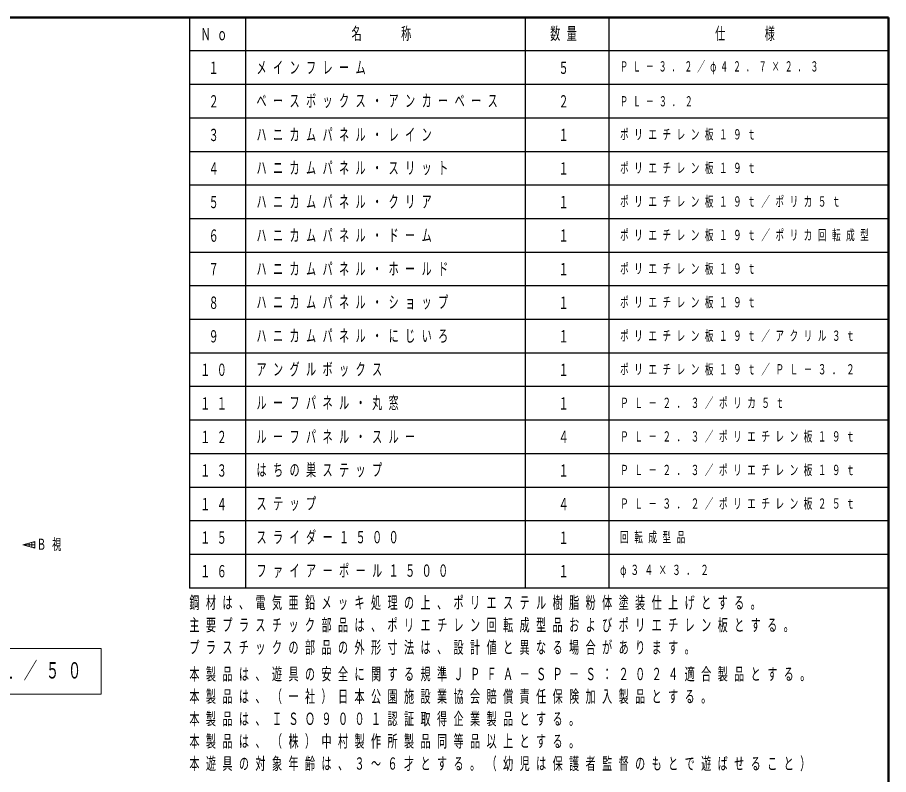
# Model space of a CAD drawing. Units: millimetres on the paper, scale 1:50. Extents: x -385 to 420, y 0 to 267.
# Drawn here: x -155.7 to 0, y 131.7 to 267 of the extents above; entities that cross this region are included whole.
import ezdxf
from ezdxf.enums import TextEntityAlignment as Align

# ---------------------------------------------------------------- set-up
doc = ezdxf.new("R2010")
doc.units = ezdxf.units.MM
for name, color, linetype, lineweight in [('1_50', 7, 'Continuous', 25), ('CLASS1', 7, 'Continuous', 25), ('LY_3', 7, 'Continuous', 13)]:
    doc.layers.add(name, color=color, linetype=linetype, lineweight=lineweight)
doc.styles.add('ＭＳ ゴシック', font='')
doc.styles.get('ＭＳ ゴシック').set_extended_font_data('MS Gothic')

msp = doc.modelspace()

# ---------------------------------------------------------------- linework, layer by layer
at = {"layer": '1_50', "lineweight": 13}
for p, q in [((-154.777, 172.721), (-152.617, 173.3)), ((-154.163, 172.556), (-154.163, 172.885)), ((-153.663, 172.422), (-153.663, 173.019)), ((-153.163, 172.288), (-153.163, 173.153)), ((-152.911, 173.221), (-152.617, 173.221)), ((-152.663, 172.154), (-152.663, 173.287)), ((-152.617, 172.142), (-152.617, 173.3)), ((-152.617, 172.142), (-154.777, 172.721)), ((-154.777, 172.721), (-152.617, 172.721)), ((-154.663, 172.69), (-154.663, 172.752)), ((-152.911, 172.221), (-152.617, 172.221)), ((-140.763, 154.19), (-183.563, 154.19)), ((-140.763, 146.057), (-140.763, 154.19)), ((-183.563, 146.057), (-140.763, 146.057))]:
    msp.add_line(p, q, dxfattribs=at)
at = {"layer": 'CLASS1'}
for p, q in [((-125, 267), (-125, 165)), ((-115, 267), (-115, 165)), ((-65, 267), (-65, 165)), ((-50, 267), (-50, 165)), ((0, 261), (-125, 261)), ((0, 255), (-125, 255)), ((0, 249), (-125, 249)), ((0, 243), (-125, 243)), ((0, 237), (-125, 237)), ((0, 231), (-125, 231)), ((0, 225), (-125, 225)), ((0, 219), (-125, 219)), ((0, 213), (-125, 213)), ((0, 207), (-125, 207)), ((0, 201), (-125, 201)), ((0, 195), (-125, 195)), ((0, 189), (-125, 189)), ((0, 183), (-125, 183)), ((0, 177), (-125, 177)), ((0, 171), (-125, 171)), ((0, 165), (-125, 165))]:
    msp.add_line(p, q, dxfattribs=at)
at = {"layer": 'LY_3', "lineweight": 50}
for p, q in [((0, 267), (-385, 267)), ((0, 0), (0, 267))]:
    msp.add_line(p, q, dxfattribs=at)

# ---------------------------------------------------------------- texts
at = {"layer": '1_50', "style": 'ＭＳ ゴシック'}
for s, insert, char_height, attachment_point in [('\\T1.64;\\W0.6;Ｂ視', (-149.557, 172.721), 1.979, 5), ('\\T1.64;\\W0.6;平面図\u3000Ｓ＝１／５０', (-182.163, 150.123), 2.933, 4)]:
    msp.add_mtext(s, dxfattribs=dict(at, insert=insert, char_height=char_height, attachment_point=attachment_point))
at = {"layer": 'CLASS1', "style": 'ＭＳ ゴシック', "width": 0.6}
for s, p in [('１', (-121.559, 258)), ('５', (-59, 258)), ('２', (-121.559, 252)), ('２', (-59, 252)), ('３', (-121.559, 246)), ('１', (-59, 246)), ('４', (-121.559, 240)), ('１', (-59, 240)), ('５', (-121.559, 234)), ('１', (-59, 234)), ('６', (-121.559, 228)), ('１', (-59, 228)), ('７', (-121.559, 222)), ('１', (-59, 222)), ('８', (-121.559, 216)), ('１', (-59, 216)), ('９', (-121.559, 210)), ('１', (-59, 210)), ('１', (-59, 204)), ('１', (-59, 198)), ('４', (-59, 192)), ('１', (-59, 186)), ('４', (-59, 180)), ('１', (-59, 174)), ('１', (-59, 168))]:
    msp.add_text(s, height=2.199, dxfattribs=at).set_placement(p, align=Align.MIDDLE_LEFT)
at = {"layer": 'CLASS1', "style": 'ＭＳ ゴシック'}
for s, insert, char_height, attachment_point in [('\\T1.64;\\W0.6;Ｎｏ', (-123, 264), 2.199, 4), ('\\T1.64;\\W0.6;名\u3000\u3000称', (-96, 264), 2.199, 4), ('\\T1.64;\\W0.6;数量', (-60.5, 264), 2.199, 4), ('\\T1.64;\\W0.6;仕\u3000\u3000様', (-31, 264), 2.199, 4), ('\\T1.64;\\W0.6;メインフレーム', (-113, 258), 2.199, 4), ('\\T1.63;\\W0.55;ＰＬ－３．２／φ４２．７×２．３', (-48, 258), 1.833, 4), ('\\T1.64;\\W0.6;ベースボックス・アンカーベース', (-113, 252), 2.199, 4), ('\\T1.64;\\W0.55;ＰＬ－３．２', (-48, 252), 1.833, 4), ('\\T1.64;\\W0.6;ハニカムパネル・レイン', (-113, 246), 2.199, 4), ('\\T1.64;\\W0.6;ポリエチレン板１９ｔ', (-48, 246), 1.833, 4), ('\\T1.64;\\W0.6;ハニカムパネル・スリット', (-113, 240), 2.199, 4), ('\\T1.64;\\W0.6;ポリエチレン板１９ｔ', (-48, 240), 1.833, 4), ('\\T1.64;\\W0.6;ハニカムパネル・クリア', (-113, 234), 2.199, 4), ('\\T1.64;\\W0.6;ポリエチレン板１９ｔ／ポリカ５ｔ', (-48, 234), 1.833, 4), ('\\T1.64;\\W0.6;ハニカムパネル・ドーム', (-113, 228), 2.199, 4), ('\\T1.64;\\W0.6;ポリエチレン板１９ｔ／ポリカ回転成型', (-48, 228), 1.833, 4), ('\\T1.64;\\W0.6;ハニカムパネル・ホールド', (-113, 222), 2.199, 4), ('\\T1.64;\\W0.6;ポリエチレン板１９ｔ', (-48, 222), 1.833, 4), ('\\T1.64;\\W0.6;ハニカムパネル・ショップ', (-113, 216), 2.199, 4), ('\\T1.64;\\W0.6;ポリエチレン板１９ｔ', (-48, 216), 1.833, 4), ('\\T1.64;\\W0.6;ハニカムパネル・にじいろ', (-113, 210), 2.199, 4), ('\\T1.64;\\W0.6;ポリエチレン板１９ｔ／アクリル３ｔ', (-48, 210), 1.833, 4), ('\\T1.64;\\W0.6;１０', (-123.059, 204), 2.199, 4), ('\\T1.64;\\W0.6;アングルボックス', (-113, 204), 2.199, 4), ('\\T1.64;\\W0.6;ポリエチレン板１９ｔ／ＰＬ－３．２', (-48, 204), 1.833, 4), ('\\T1.64;\\W0.6;ルーフパネル・丸窓', (-113, 198), 2.199, 4), ('\\T1.64;\\W0.6;１１', (-123.059, 198), 2.199, 4), ('\\T1.64;\\W0.6;ＰＬ－２．３／ポリカ５ｔ', (-48, 198), 1.833, 4), ('\\T1.64;\\W0.6;１２', (-123.059, 192), 2.199, 4), ('\\T1.64;\\W0.6;ルーフパネル・スルー', (-113, 192), 2.199, 4), ('\\T1.64;\\W0.6;ＰＬ－２．３／ポリエチレン板１９ｔ', (-48, 192), 1.833, 4), ('\\T1.64;\\W0.6;１３', (-123.059, 186), 2.199, 4), ('\\T1.64;\\W0.6;はちの巣ステップ', (-113, 186), 2.199, 4), ('\\T1.64;\\W0.6;ＰＬ－２．３／ポリエチレン板１９ｔ', (-48, 186), 1.833, 4), ('\\T1.64;\\W0.6;１４', (-123.059, 180), 2.199, 4), ('\\T1.64;\\W0.6;ステップ', (-113, 180), 2.199, 4), ('\\T1.64;\\W0.6;ＰＬ－３．２／ポリエチレン板２５ｔ', (-48, 180), 1.833, 4), ('\\T1.64;\\W0.6;１５', (-123.059, 174), 2.199, 4), ('\\T1.64;\\W0.6;スライダー１５００', (-113, 174), 2.199, 4), ('\\T1.64;\\W0.6;回転成型品', (-48, 174), 1.833, 4), ('\\T1.64;\\W0.6;１６', (-123.059, 168), 2.199, 4), ('\\T1.64;\\W0.6;ファイアーポール１５００', (-113, 168), 2.199, 4), ('\\T1.63;\\W0.6;φ３４×３．２', (-48, 168), 1.833, 4), ('\\T1.64;\\W0.6;鋼材は、電気亜鉛メッキ処理の上、ポリエステル樹脂粉体塗装仕上げとする。', (-125, 163.5), 2.199, 1), ('\\T1.64;\\W0.6;主要プラスチック部品は、ポリエチレン回転成型品およびポリエチレン板とする。', (-125, 159.5), 2.199, 1), ('\\T1.64;\\W0.6;プラスチックの部品の外形寸法は、設計値と異なる場合があります。', (-125, 155.5), 2.199, 1), ('\\T1.64;\\W0.6;本製品は、遊具の安全に関する規準ＪＰＦＡ－ＳＰ－Ｓ：２０２４適合製品とする。', (-125, 150.735), 2.199, 1), ('\\T1.64;\\W0.6;本製品は、（一社）日本公園施設業協会賠償責任保険加入製品とする。', (-125, 146.735), 2.199, 1), ('\\T1.64;\\W0.6;本製品は、ＩＳＯ９００１認証取得企業製品とする。', (-125, 142.735), 2.199, 1), ('\\T1.64;\\W0.6;本製品は、（株）中村製作所製品同等品以上とする。', (-125, 138.735), 2.199, 1), ('\\T1.64;\\W0.6;本遊具の対象年齢は、３～６才とする。（幼児は保護者監督のもとで遊ばせること）', (-125, 134.735), 2.199, 1)]:
    msp.add_mtext(s, dxfattribs=dict(at, insert=insert, char_height=char_height, attachment_point=attachment_point))

doc.saveas('drawing.dxf')
